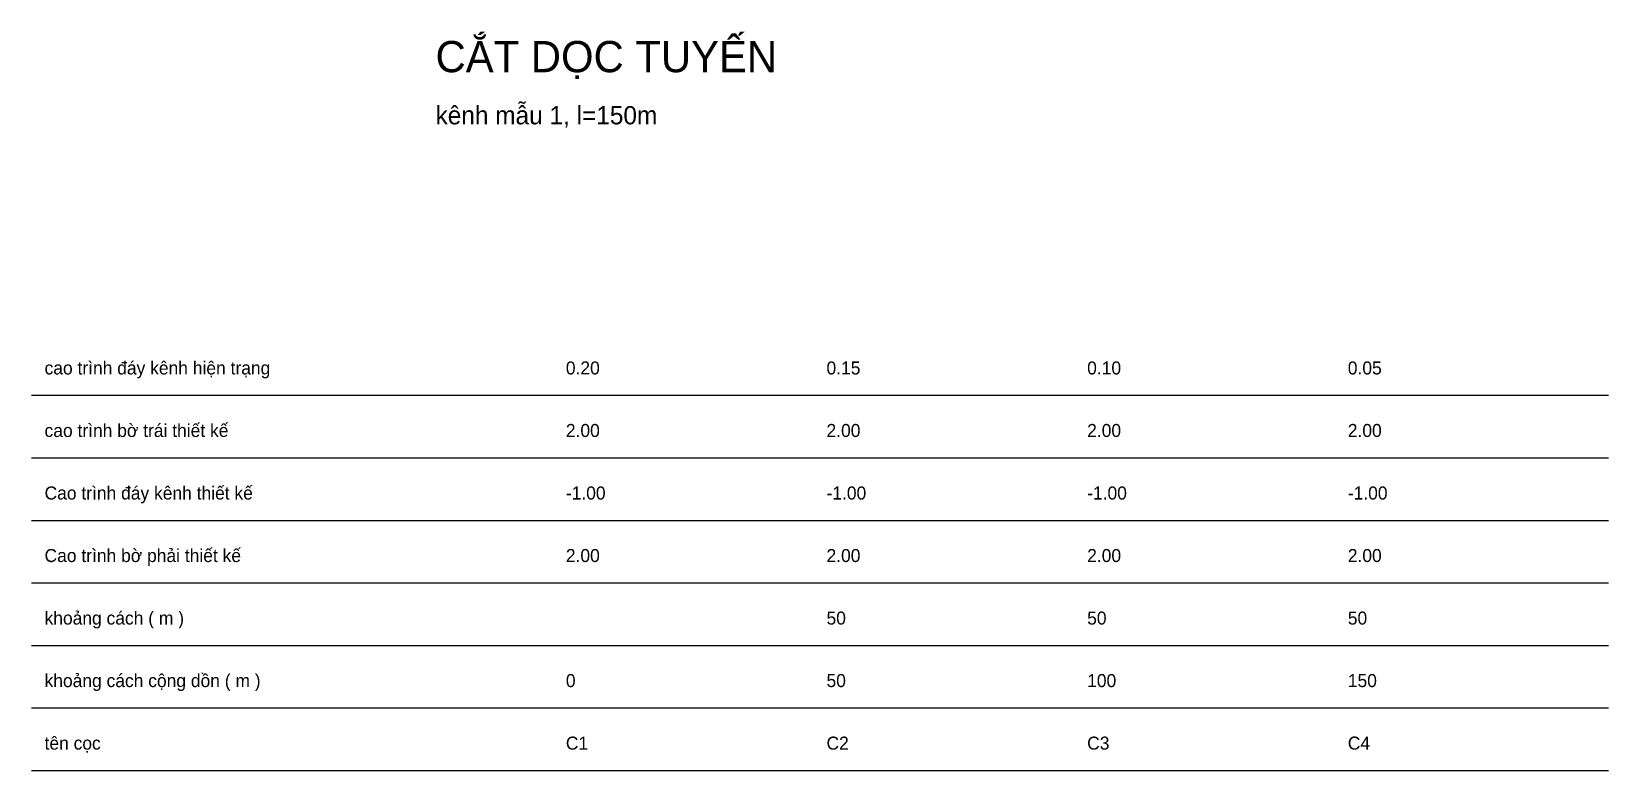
# Model space of a CAD drawing. Header units: millimetres. Extents: x -40 to 1291, y -332 to 1476.
# Drawn here: x -5 to 600, y 1192 to 1476 of the extents above.
import ezdxf

# ---------------------------------------------------------------- set-up
doc = ezdxf.new("R2010")
doc.units = ezdxf.units.MM
doc.layers.get('0').update_dxf_attribs({"linetype": 'CONTINUOUS'})
doc.layers.add('khung', color=7, linetype='CONTINUOUS')
doc.layers.add('Text', color=7, linetype='CONTINUOUS')

msp = doc.modelspace()

# ---------------------------------------------------------------- linework, layer by layer
at = {"layer": 'khung'}
for p, q in [((-5, 1336), (600, 1336)), ((-5, 1312), (600, 1312)), ((-5, 1288), (600, 1288)), ((-5, 1264), (600, 1264)), ((-5, 1240), (600, 1240)), ((-5, 1216), (600, 1216)), ((-5, 1192), (600, 1192))]:
    msp.add_line(p, q, dxfattribs=at)

# ---------------------------------------------------------------- texts
msp.add_text('CẮT DỌC TUYẾN', height=12).set_placement((150, 1460))
at = {"layer": 'Text'}
for s, height, p in [('kênh mẫu 1, l=150m', 7, (150, 1440)), ('cao trình đáy kênh hiện trạng', 5, (0, 1344)), ('0.20', 5, (200, 1344)), ('0.15', 5, (300, 1344)), ('0.10', 5, (400, 1344)), ('0.05', 5, (500, 1344)), ('cao trình bờ trái thiết kế', 5, (0, 1320)), ('2.00', 5, (200, 1320)), ('2.00', 5, (300, 1320)), ('2.00', 5, (400, 1320)), ('2.00', 5, (500, 1320)), ('Cao trình đáy kênh thiết kế', 5, (0, 1296)), ('-1.00', 5, (200, 1296)), ('-1.00', 5, (300, 1296)), ('-1.00', 5, (400, 1296)), ('-1.00', 5, (500, 1296)), ('Cao trình bờ phải thiết kế', 5, (0, 1272)), ('2.00', 5, (200, 1272)), ('2.00', 5, (300, 1272)), ('2.00', 5, (400, 1272)), ('2.00', 5, (500, 1272)), ('khoảng cách ( m )', 5, (0, 1248)), ('50', 5, (300, 1248)), ('50', 5, (400, 1248)), ('50', 5, (500, 1248)), ('khoảng cách cộng dồn ( m )', 5, (0, 1224)), ('0', 5, (200, 1224)), ('50', 5, (300, 1224)), ('100', 5, (400, 1224)), ('150', 5, (500, 1224)), ('tên cọc', 5, (0, 1200)), ('C1', 5, (200, 1200)), ('C2', 5, (300, 1200)), ('C3', 5, (400, 1200)), ('C4', 5, (500, 1200))]:
    msp.add_text(s, height=height, dxfattribs=at).set_placement(p)

doc.saveas('drawing.dxf')
